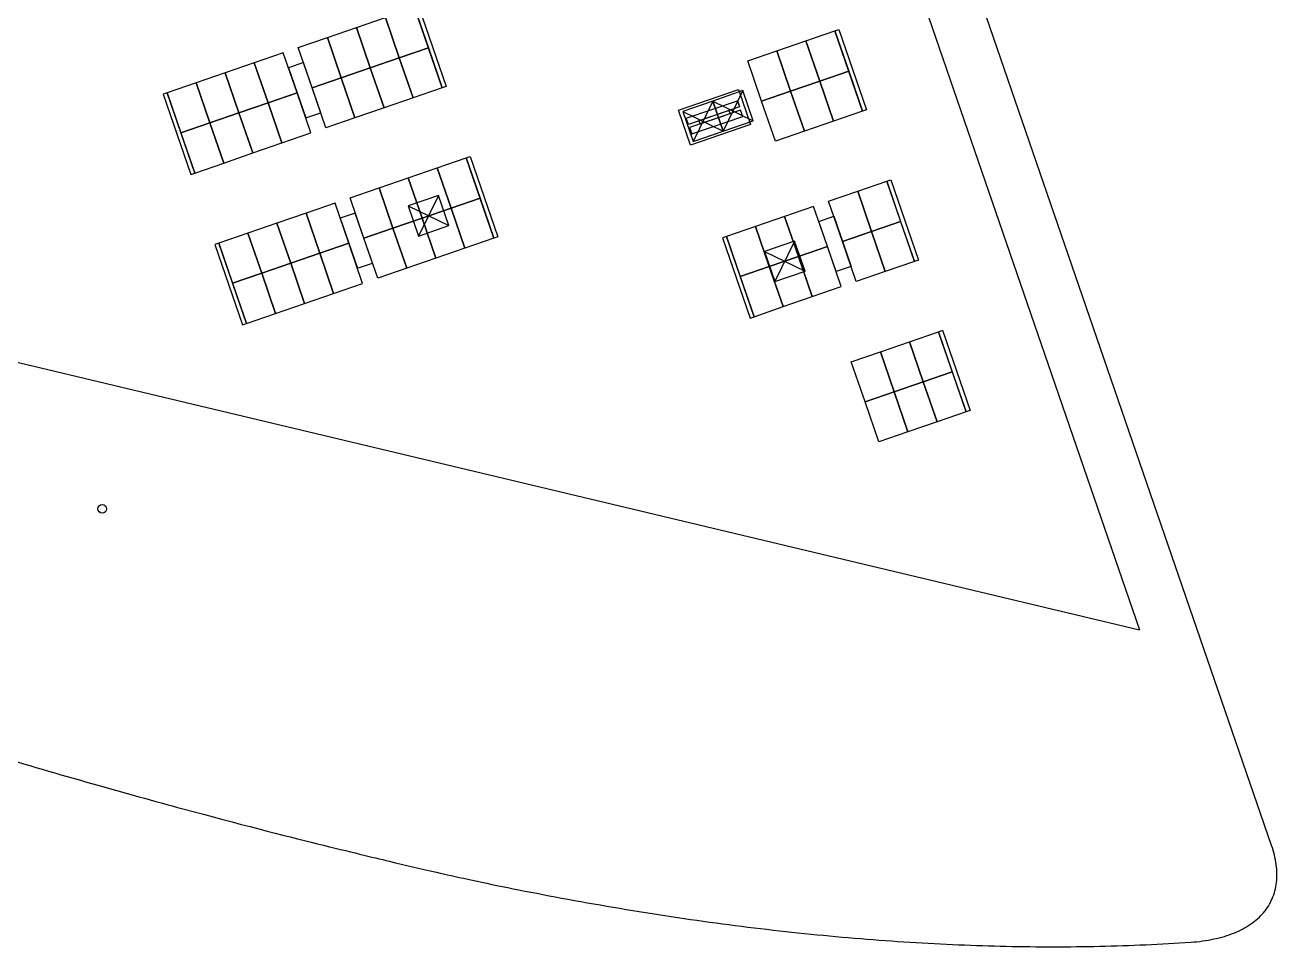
# Model space of a CAD drawing. Extents: x 809431 to 809707, y 818703 to 819368.
# Drawn here: x 809683.11 to 809706.74, y 818702.71 to 818720.1 of the extents above; entities that cross this region are included whole.
import ezdxf

# ---------------------------------------------------------------- set-up
doc = ezdxf.new("R2010")
doc.units = 0
for name, color, linetype in [('Fix Furn', 7, 'Continuous'), ('MAJ230__', 7, 'Continuous'), ('MAJ430_B', 7, 'Continuous'), ('MAJ430_R', 7, 'Continuous'), ('MAJ630__', 7, 'Continuous'), ('MAJ724__', 7, 'Continuous'), ('MAJ740__', 7, 'Continuous'), ('MAJ971__', 7, 'Continuous')]:
    doc.layers.add(name, color=color, linetype=linetype)

# ---------------------------------------------------------------- blocks, each defined once
blk = doc.blocks.new('8-Seater')
at = {"layer": 'Fix Furn'}
for points in [[(316.683, 206.688), (316.683, 206.608), (315.083, 206.608), (315.083, 206.688)], [(315.883, 206.608), (315.883, 206.028), (315.083, 206.028), (315.083, 206.608)], [(316.683, 206.608), (316.683, 206.028), (315.883, 206.028), (315.883, 206.608)], [(315.883, 206.028), (315.883, 205.448), (315.083, 205.448), (315.083, 206.028)], [(316.683, 206.028), (316.683, 205.448), (315.883, 205.448), (315.883, 206.028)], [(315.883, 205.448), (315.883, 204.868), (315.083, 204.868), (315.083, 205.448)], [(316.683, 205.448), (316.683, 204.868), (315.883, 204.868), (315.883, 205.448)], [(315.883, 204.868), (315.883, 204.288), (315.083, 204.288), (315.083, 204.868)], [(316.683, 204.868), (316.683, 204.288), (315.883, 204.288), (315.883, 204.868)], [(316.383, 203.988), (315.383, 203.988), (315.383, 204.288), (316.383, 204.288)], [(315.883, 203.408), (315.883, 203.988), (315.083, 203.988), (315.083, 203.408)], [(316.683, 203.408), (316.683, 203.988), (315.883, 203.988), (315.883, 203.408)], [(315.883, 202.828), (315.883, 203.408), (315.083, 203.408), (315.083, 202.828)], [(316.683, 202.828), (316.683, 203.408), (315.883, 203.408), (315.883, 202.828)], [(315.883, 202.248), (315.883, 202.828), (315.083, 202.828), (315.083, 202.248)], [(316.683, 202.248), (316.683, 202.828), (315.883, 202.828), (315.883, 202.248)], [(315.883, 201.668), (315.883, 202.248), (315.083, 202.248), (315.083, 201.668)], [(316.683, 201.668), (316.683, 202.248), (315.883, 202.248), (315.883, 201.668)], [(316.683, 201.588), (316.683, 201.668), (315.083, 201.668), (315.083, 201.588)]]:
    blk.add_lwpolyline(points, close=True, dxfattribs=at)
blk = doc.blocks.new('2x5-Seater')
at = {"layer": 'Fix Furn'}
for points in [[(238.683, 161.455), (238.683, 161.375), (237.083, 161.375), (237.083, 161.455)], [(237.883, 161.375), (237.883, 160.795), (237.083, 160.795), (237.083, 161.375)], [(238.683, 161.375), (238.683, 160.795), (237.883, 160.795), (237.883, 161.375)], [(237.883, 160.795), (237.883, 160.215), (237.083, 160.215), (237.083, 160.795)], [(238.683, 160.795), (238.683, 160.215), (237.883, 160.215), (237.883, 160.795)], [(238.383, 159.915), (237.383, 159.915), (237.383, 160.215), (238.383, 160.215)], [(237.883, 159.335), (237.883, 159.915), (237.083, 159.915), (237.083, 159.335)], [(238.683, 159.335), (238.683, 159.915), (237.883, 159.915), (237.883, 159.335)], [(237.883, 158.755), (237.883, 159.335), (237.083, 159.335), (237.083, 158.755)], [(238.683, 158.755), (238.683, 159.335), (237.883, 159.335), (237.883, 158.755)], [(237.883, 158.175), (237.883, 158.755), (237.083, 158.755), (237.083, 158.175)], [(238.683, 158.175), (238.683, 158.755), (237.883, 158.755), (237.883, 158.175)], [(238.683, 158.095), (238.683, 158.175), (237.083, 158.175), (237.083, 158.095)]]:
    blk.add_lwpolyline(points, close=True, dxfattribs=at)
blk = doc.blocks.new('6-Seater without table')
at = {"layer": 'Fix Furn'}
for points in [[(604.684, 150.957), (604.684, 150.877), (603.084, 150.877), (603.084, 150.957)], [(603.884, 150.877), (603.884, 150.297), (603.084, 150.297), (603.084, 150.877)], [(604.684, 150.877), (604.684, 150.297), (603.884, 150.297), (603.884, 150.877)], [(603.884, 150.297), (603.884, 149.717), (603.084, 149.717), (603.084, 150.297)], [(604.684, 150.297), (604.684, 149.717), (603.884, 149.717), (603.884, 150.297)], [(603.884, 149.717), (603.884, 149.137), (603.084, 149.137), (603.084, 149.717)], [(604.684, 149.717), (604.684, 149.137), (603.884, 149.137), (603.884, 149.717)]]:
    blk.add_lwpolyline(points, close=True, dxfattribs=at)

msp = doc.modelspace()

# ---------------------------------------------------------------- linework, layer by layer
at = {"layer": 'MAJ230__'}
for p in [(809674.923, 818793.555), (809656.37, 818720.08)]:
    msp.add_line(p, (809704.145, 818708.688), dxfattribs=at)
at = {"layer": 'MAJ430_B'}
for p, q in [((809696.658, 818718.862), (809696.286, 818718.099)), ((809696.09, 818718.666), (809695.718, 818717.904)), ((809696.09, 818718.666), (809696.853, 818718.294)), ((809695.523, 818718.471), (809696.286, 818718.099)), ((809690.909, 818716.882), (809690.537, 818716.119)), ((809690.342, 818716.687), (809691.104, 818716.315))]:
    msp.add_line(p, q, dxfattribs=at)
for points in [[(809696.286, 818718.099), (809696.853, 818718.294), (809696.658, 818718.862), (809696.09, 818718.666)], [(809695.718, 818717.904), (809696.286, 818718.099), (809696.09, 818718.666), (809695.523, 818718.471)], [(809690.537, 818716.119), (809691.104, 818716.315), (809690.909, 818716.882), (809690.342, 818716.687)]]:
    msp.add_lwpolyline(points, close=True, dxfattribs=at)
at = {"layer": 'MAJ430_R'}
for p, q in [((809697.634, 818716.025), (809697.262, 818715.262)), ((809697.067, 818715.83), (809697.83, 818715.458))]:
    msp.add_line(p, q, dxfattribs=at)
msp.add_lwpolyline([(809697.262, 818715.262), (809697.83, 818715.458), (809697.634, 818716.025), (809697.067, 818715.83)], close=True, dxfattribs=at)
at = {"layer": 'MAJ630__'}
msp.add_circle((809684.566, 818710.973), 0.0815, dxfattribs=at)
at = {"layer": 'MAJ740__'}
for points in [[(809696.803, 818718.224), (809695.669, 818717.833), (809695.441, 818718.495), (809696.575, 818718.886)], [(809696.594, 818718.554), (809695.63, 818718.222), (809695.589, 818718.341), (809696.553, 818718.673)], [(809696.614, 818718.497), (809695.649, 818718.165), (809695.691, 818718.045), (809696.655, 818718.377)], [(809695.848, 818718.233), (809696.415, 818718.429), (809696.396, 818718.485), (809695.828, 818718.29)]]:
    msp.add_lwpolyline(points, close=True, dxfattribs=at)
at = {"layer": 'MAJ971__'}
msp.add_lwpolyline([(809706.637, 818704.62), (809675.899, 818793.891)], dxfattribs=at)
for points in [[(809659.355, 818715.229), (809660.667, 818714.61), (809663.201, 818713.453), (809668.317, 818711.267), (809673.438, 818709.296), (809678.606, 818707.532), (809682.492, 818706.318), (809686.293, 818705.243), (809688.852, 818704.595), (809690.069, 818704.305), (809690.77, 818704.138), (809692.11, 818703.84), (809694.097, 818703.466), (809696.034, 818703.166), (809697.945, 818702.938), (809699.822, 818702.785), (809701.637, 818702.708), (809703.397, 818702.708), (809704.551, 818702.759), (809705.111, 818702.798)], [(809705.111, 818702.798), (809705.187, 818702.803), (809705.336, 818702.818), (809705.551, 818702.856), (809705.749, 818702.906), (809705.928, 818702.968), (809706.091, 818703.043), (809706.241, 818703.133), (809706.374, 818703.236), (809706.487, 818703.352), (809706.578, 818703.477), (809706.651, 818703.616), (809706.703, 818703.766), (809706.732, 818703.925), (809706.74, 818704.091), (809706.727, 818704.264), (809706.693, 818704.443), (809706.657, 818704.561), (809706.637, 818704.62)]]:
    msp.add_open_spline(points, degree=3, dxfattribs=at)

# ---------------------------------------------------------------- block references
at = {"layer": 'MAJ724__', "yscale": -1.0000000000000002, "rotation": -70.99989299695696}
for p in [(809778.559, 819084.003), (809779.536, 819081.166)]:
    msp.add_blockref('8-Seater', p, dxfattribs=at)
at = {"layer": 'MAJ724__', "rotation": -71.0001098042651}
for name, p in [('6-Seater without table', (809359.394, 819241.095)), ('2x5-Seater', (809469.603, 818888.781)), ('6-Seater without table', (809361.348, 819235.422))]:
    msp.add_blockref(name, p, dxfattribs=at)

doc.saveas('drawing.dxf')
